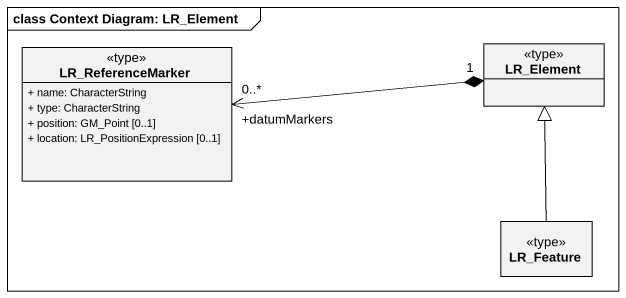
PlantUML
@startuml
mainframe class Context Diagram: LR_Element
hide circle
hide empty members
skinparam classAttributeIconSize 0
class LR_ReferenceMarker <<type>> {
  + name: CharacterString
  + type: CharacterString
  + position: GM_Point [0..1]
  + location: LR_PositionExpression [0..1]
}
class LR_Element <<type>>
class LR_Feature <<type>>
LR_ReferenceMarker "+datumMarkers\n0..*" <-right-* "1" LR_Element
LR_Feature -up-|> LR_Element
@enduml
